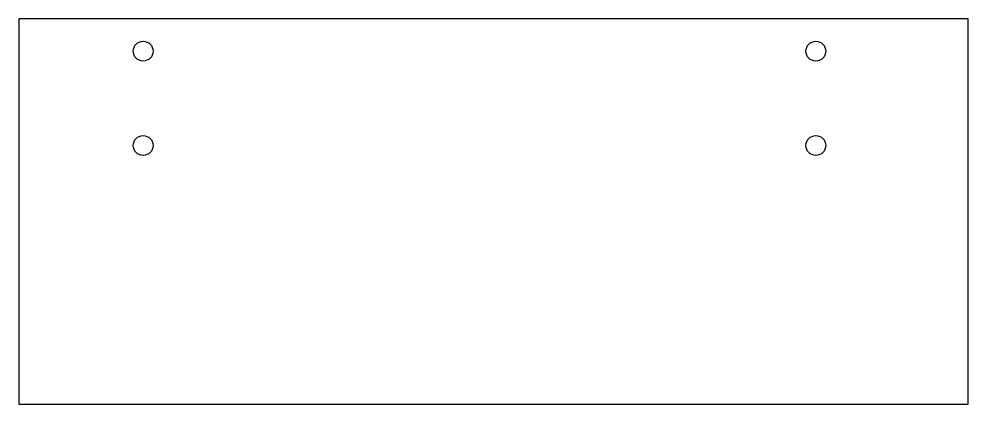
# Model space of a CAD drawing. Extents: x 2.5 to 14.5, y 3.1 to 7.9.
import ezdxf

# ---------------------------------------------------------------- set-up
doc = ezdxf.new("R2010")
doc.units = 0
doc.layers.add('VISIBLE__ANSI_', color=7, linetype='CONTINUOUS')

msp = doc.modelspace()

# ---------------------------------------------------------------- linework, layer by layer
at = {"layer": 'VISIBLE__ANSI_'}
for p, q in [((2.5, 7.9375), (2.5, 3.0625)), ((14.5, 7.9375), (2.5, 7.9375)), ((14.5, 3.0625), (14.5, 7.9375)), ((2.5, 3.0625), (14.5, 3.0625))]:
    msp.add_line(p, q, dxfattribs=at)
for centre, radius in [((4.07, 7.5295), 0.125), ((12.576, 7.5295), 0.1251), ((4.07, 6.3355), 0.125), ((12.576, 6.3355), 0.125)]:
    msp.add_circle(centre, radius, dxfattribs=at)

doc.saveas('drawing.dxf')
